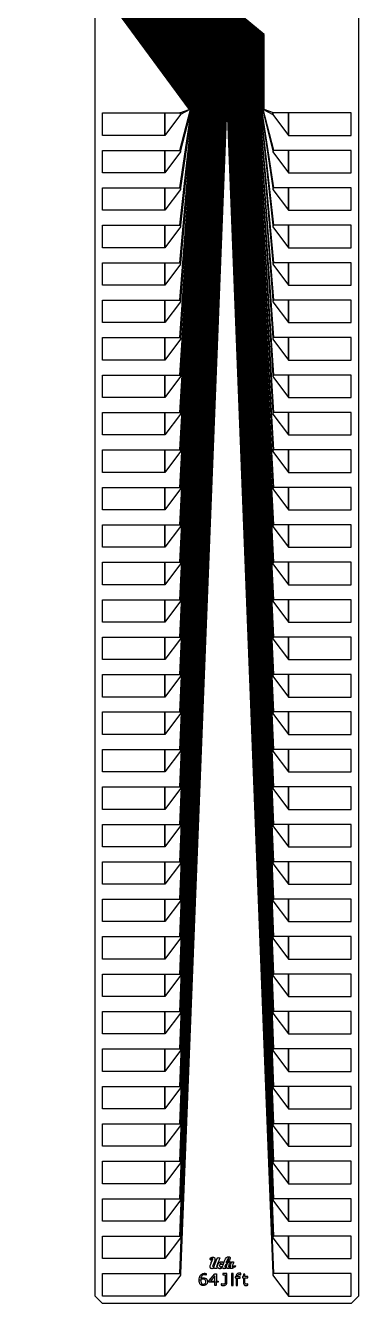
# Model space of a CAD drawing. Header units: inches. Extents: x 106592 to 209533, y 57057 to 74911.
# Drawn here: x 124032 to 124934, y 57197 to 60665 of the extents above; entities that cross this region are included whole.
import ezdxf

# ---------------------------------------------------------------- set-up
doc = ezdxf.new("R2010")
doc.units = ezdxf.units.IN
doc.header["$MEASUREMENT"] = 0
for name, color, linetype in [('metal', 221, 'Continuous'), ('nitride window', 40, 'Continuous'), ('profile', 140, 'Continuous')]:
    doc.layers.add(name, color=color, linetype=linetype)

msp = doc.modelspace()

# ---------------------------------------------------------------- linework, layer by layer
at = {"layer": 'metal'}
for points in [[(124475.9, 60437.8), (124477.5, 60437.8), (124477.5, 60439.4), (124040, 61032.5), (124040, 61108.1), (124039.4, 61108.1), (124039.4, 61031.9), (124475.9, 60437.8)], [(124480.7, 60437.8), (124479.1, 60437.8), (124479.1, 60441), (124040.6, 61033.1), (124040.6, 61108.1), (124041.2, 61108.1), (124041.2, 61033.7), (124480.7, 60442.6), (124480.7, 60437.8)], [(124041.8, 61108.1), (124042.4, 61108.1), (124042.4, 61034.9), (124483.9, 60445.8), (124483.9, 60437.8), (124482.3, 60437.8), (124482.3, 60444.2), (124041.8, 61034.3), (124041.8, 61108.1)], [(124487.1, 60437.8), (124485.5, 60437.8), (124485.5, 60447.4), (124043, 61035.5), (124043, 61108.1), (124043.6, 61108.1), (124043.6, 61036.1), (124487.1, 60449), (124487.1, 60437.8)], [(124488.7, 60437.8), (124490.3, 60437.8), (124490.3, 60452.2), (124044.8, 61037.3), (124044.8, 61108.1), (124044.2, 61108.1), (124044.2, 61036.7), (124488.7, 60450.6)], [(124491.9, 60437.8), (124493.5, 60437.8), (124493.5, 60455.4), (124046, 61038.5), (124046, 61108.1), (124045.4, 61108.1), (124045.4, 61037.9), (124491.9, 60453.8)], [(124495.1, 60437.8), (124496.7, 60437.8), (124496.7, 60458.6), (124047.2, 61039.7), (124047.2, 61108.1), (124046.6, 61108.1), (124046.6, 61039.1), (124495.1, 60457)], [(124047.8, 61108.1), (124048.4, 61108.1), (124048.4, 61040.9), (124499.9, 60461.8), (124499.9, 60437.8), (124498.3, 60437.8), (124498.3, 60460.2), (124047.8, 61040.3), (124047.8, 61108.1)], [(124049, 61108.1), (124049.6, 61108.1), (124049.6, 61042.1), (124503.1, 60465), (124503.1, 60437.8), (124501.5, 60437.8), (124501.5, 60463.4), (124049, 61041.5), (124049, 61108.1)], [(124050.2, 61108.1), (124050.8, 61108.1), (124050.8, 61043.3), (124506.3, 60468.2), (124506.3, 60437.8), (124504.7, 60437.8), (124504.7, 60466.6), (124050.2, 61042.7), (124050.2, 61108.1)], [(124051.4, 61108.1), (124052, 61108.1), (124052, 61044.5), (124509.5, 60471.4), (124509.5, 60437.8), (124507.9, 60437.8), (124507.9, 60469.8), (124051.4, 61043.9), (124051.4, 61108.1)], [(124052.6, 61108.1), (124053.2, 61108.1), (124053.2, 61045.7), (124512.7, 60474.6), (124512.7, 60437.8), (124511.1, 60437.8), (124511.1, 60473), (124052.6, 61045.1), (124052.6, 61108.1)], [(124515.9, 60437.8), (124514.3, 60437.8), (124514.3, 60476.2), (124053.8, 61046.3), (124053.8, 61108.1), (124054.4, 61108.1), (124054.4, 61046.9), (124515.9, 60477.8), (124515.9, 60437.8)], [(124517.5, 60437.8), (124519.1, 60437.8), (124519.1, 60481), (124055.6, 61048.1), (124055.6, 61108.1), (124055, 61108.1), (124055, 61047.5), (124517.5, 60479.4)], [(124520.7, 60437.8), (124522.3, 60437.8), (124522.3, 60484.2), (124056.8, 61049.3), (124056.8, 61108.1), (124056.2, 61108.1), (124056.2, 61048.7), (124520.7, 60482.6)], [(124057.4, 61108.1), (124058, 61108.1), (124058, 61050.5), (124525.5, 60487.4), (124525.5, 60437.8), (124523.9, 60437.8), (124523.9, 60485.8), (124057.4, 61049.9), (124057.4, 61108.1)], [(124058.6, 61108.1), (124059.2, 61108.1), (124059.2, 61051.7), (124528.7, 60490.6), (124528.7, 60437.8), (124527.1, 60437.8), (124527.1, 60489), (124058.6, 61051.1), (124058.6, 61108.1)], [(124059.8, 61108.1), (124060.4, 61108.1), (124060.4, 61052.9), (124531.9, 60493.8), (124531.9, 60437.8), (124530.3, 60437.8), (124530.3, 60492.2), (124059.8, 61052.3), (124059.8, 61108.1)], [(124061, 61108.1), (124061.6, 61108.1), (124061.6, 61054.1), (124535.1, 60497), (124535.1, 60437.8), (124533.5, 60437.8), (124533.5, 60495.4), (124061, 61053.5), (124061, 61108.1)], [(124062.2, 61108.1), (124062.8, 61108.1), (124062.8, 61055.3), (124538.3, 60500.2), (124538.3, 60437.8), (124536.7, 60437.8), (124536.7, 60498.6), (124062.2, 61054.7), (124062.2, 61108.1)], [(124541.5, 60437.8), (124539.9, 60437.8), (124539.9, 60501.8), (124063.4, 61055.9), (124063.4, 61108.1), (124064, 61108.1), (124064, 61056.5), (124541.5, 60503.4), (124541.5, 60437.8)], [(124543.1, 60437.8), (124544.7, 60437.8), (124544.7, 60506.6), (124065.2, 61057.7), (124065.2, 61108.1), (124064.6, 61108.1), (124064.6, 61057.1), (124543.1, 60505)], [(124546.3, 60437.8), (124547.9, 60437.8), (124547.9, 60509.8), (124066.4, 61058.9), (124066.4, 61108.1), (124065.8, 61108.1), (124065.8, 61058.3), (124546.3, 60508.2)], [(124549.5, 60437.8), (124551.1, 60437.8), (124551.1, 60513), (124067.6, 61060.1), (124067.6, 61108.1), (124067, 61108.1), (124067, 61059.5), (124549.5, 60511.4)], [(124068.2, 61108.1), (124068.8, 61108.1), (124068.8, 61061.3), (124554.3, 60516.2), (124554.3, 60437.8), (124552.7, 60437.8), (124552.7, 60514.6), (124068.2, 61060.7), (124068.2, 61108.1)], [(124069.4, 61108.1), (124070, 61108.1), (124070, 61062.5), (124557.5, 60519.4), (124557.5, 60437.8), (124555.9, 60437.8), (124555.9, 60517.8), (124069.4, 61061.9), (124069.4, 61108.1)], [(124070.6, 61108.1), (124071.2, 61108.1), (124071.2, 61063.7), (124560.7, 60522.6), (124560.7, 60437.8), (124559.1, 60437.8), (124559.1, 60521), (124070.6, 61063.1), (124070.6, 61108.1)], [(124071.8, 61108.1), (124072.4, 61108.1), (124072.4, 61064.9), (124563.9, 60525.8), (124563.9, 60437.8), (124562.3, 60437.8), (124562.3, 60524.2), (124071.8, 61064.3), (124071.8, 61108.1)], [(124073, 61108.1), (124073.6, 61108.1), (124073.6, 61066.1), (124567.1, 60529), (124567.1, 60437.8), (124565.5, 60437.8), (124565.5, 60527.4), (124073, 61065.5), (124073, 61108.1)], [(124568.7, 60437.8), (124570.3, 60437.8), (124570.3, 60532.2), (124074.8, 61067.3), (124074.8, 61108.1), (124074.2, 61108.1), (124074.2, 61066.7), (124568.7, 60530.6)], [(124571.9, 60437.8), (124573.5, 60437.8), (124573.5, 60535.4), (124076, 61068.5), (124076, 61108.1), (124075.4, 61108.1), (124075.4, 61067.9), (124571.9, 60533.8)], [(124076.6, 61108.1), (124077.2, 61108.1), (124077.2, 61069.7), (124576.7, 60538.6), (124576.7, 60437.8), (124575.1, 60437.8), (124575.1, 60537), (124076.6, 61069.1), (124076.6, 61108.1)], [(124077.8, 61108.1), (124078.4, 61108.1), (124078.4, 61070.9), (124579.9, 60541.8), (124579.9, 60437.8), (124578.3, 60437.8), (124578.3, 60540.2), (124077.8, 61070.3), (124077.8, 61108.1)], [(124079, 61108.1), (124079.6, 61108.1), (124079.6, 61072.1), (124583.1, 60545), (124583.1, 60437.8), (124581.5, 60437.8), (124581.5, 60543.4), (124079, 61071.5), (124079, 61108.1)], [(124080.2, 61108.1), (124080.8, 61108.1), (124080.8, 61073.3), (124586.3, 60548.2), (124586.3, 60437.8), (124584.7, 60437.8), (124584.7, 60546.6), (124080.2, 61072.7), (124080.2, 61108.1)], [(124081.4, 61108.1), (124082, 61108.1), (124082, 61074.5), (124589.5, 60551.4), (124589.5, 60437.8), (124587.9, 60437.8), (124587.9, 60549.8), (124081.4, 61073.9), (124081.4, 61108.1)], [(124591.1, 60437.8), (124592.7, 60437.8), (124592.7, 60487.8), (124592.7, 60554.6), (124083.2, 61075.7), (124083.2, 61108.1), (124082.6, 61108.1), (124082.6, 61075.1), (124591.1, 60553), (124591.1, 60437.8)], [(124594.3, 60437.8), (124595.9, 60437.8), (124595.9, 60557.8), (124084.4, 61076.9), (124084.4, 61108.1), (124083.8, 61108.1), (124083.8, 61076.3), (124594.3, 60556.2)], [(124597.5, 60437.8), (124599.1, 60437.8), (124599.1, 60561), (124085.6, 61078.1), (124085.6, 61108.1), (124085, 61108.1), (124085, 61077.5), (124597.5, 60559.4)], [(124600.7, 60437.8), (124602.3, 60437.8), (124602.3, 60564.2), (124086.8, 61079.3), (124086.8, 61108.1), (124086.2, 61108.1), (124086.2, 61078.7), (124600.7, 60562.6)], [(124087.4, 61108.1), (124088, 61108.1), (124088, 61080.5), (124605.5, 60567.4), (124605.5, 60437.8), (124603.9, 60437.8), (124603.9, 60565.8), (124087.4, 61079.9), (124087.4, 61108.1)], [(124088.6, 61108.1), (124089.2, 61108.1), (124089.2, 61081.7), (124608.7, 60570.6), (124608.7, 60437.8), (124607.1, 60437.8), (124607.1, 60569), (124088.6, 61081.1), (124088.6, 61108.1)], [(124089.8, 61108.1), (124090.4, 61108.1), (124090.4, 61082.9), (124611.9, 60573.8), (124611.9, 60437.8), (124610.3, 60437.8), (124610.3, 60572.2), (124089.8, 61082.3), (124089.8, 61108.1)], [(124091, 61108.1), (124091.6, 61108.1), (124091.6, 61084.1), (124615.1, 60577), (124615.1, 60437.8), (124613.5, 60437.8), (124613.5, 60575.4), (124091, 61083.5), (124091, 61108.1)], [(124092.2, 61108.1), (124092.8, 61108.1), (124092.8, 61085.3), (124618.3, 60580.2), (124618.3, 60437.8), (124616.7, 60437.8), (124616.7, 60578.6), (124092.2, 61084.7), (124092.2, 61108.1)], [(124619.9, 60437.8), (124621.5, 60437.8), (124621.5, 60487.8), (124621.5, 60583.4), (124094, 61086.5), (124094, 61108.1), (124093.4, 61108.1), (124093.4, 61085.9), (124619.9, 60581.8), (124619.9, 60437.8)], [(124623.1, 60437.8), (124624.7, 60437.8), (124624.7, 60586.6), (124095.2, 61087.7), (124095.2, 61108.1), (124094.6, 61108.1), (124094.6, 61087.1), (124623.1, 60585)], [(124626.3, 60437.8), (124627.9, 60437.8), (124627.9, 60589.8), (124096.4, 61088.9), (124096.4, 61108.1), (124095.8, 61108.1), (124095.8, 61088.3), (124626.3, 60588.2)], [(124097, 61108.1), (124097.6, 61108.1), (124097.6, 61090.1), (124631.1, 60593), (124631.1, 60437.8), (124629.5, 60437.8), (124629.5, 60591.4), (124097, 61089.5), (124097, 61108.1)], [(124098.2, 61108.1), (124098.8, 61108.1), (124098.8, 61091.3), (124634.3, 60596.2), (124634.3, 60437.8), (124632.7, 60437.8), (124632.7, 60594.6), (124098.2, 61090.7), (124098.2, 61108.1)], [(124099.4, 61108.1), (124100, 61108.1), (124100, 61092.5), (124637.5, 60599.4), (124637.5, 60437.8), (124635.9, 60437.8), (124635.9, 60597.8), (124099.4, 61091.9), (124099.4, 61108.1)], [(124100.6, 61108.1), (124101.2, 61108.1), (124101.2, 61093.7), (124640.7, 60602.6), (124640.7, 60437.8), (124639.1, 60437.8), (124639.1, 60601), (124100.6, 61093.1), (124100.6, 61108.1)], [(124101.8, 61108.1), (124102.4, 61108.1), (124102.4, 61094.9), (124643.9, 60605.8), (124643.9, 60437.8), (124642.3, 60437.8), (124642.3, 60604.2), (124101.8, 61094.3), (124101.8, 61108.1)], [(124645.5, 60437.8), (124647.1, 60437.8), (124647.1, 60487.8), (124647.1, 60609), (124103.6, 61096.1), (124103.6, 61108.1), (124103, 61108.1), (124103, 61095.5), (124645.5, 60607.4), (124645.5, 60437.8)], [(124648.7, 60437.8), (124650.3, 60437.8), (124650.3, 60612.2), (124104.8, 61097.3), (124104.8, 61108.1), (124104.2, 61108.1), (124104.2, 61096.7), (124648.7, 60610.6)], [(124651.9, 60437.8), (124653.5, 60437.8), (124653.5, 60615.4), (124106, 61098.5), (124106, 61108.1), (124105.4, 61108.1), (124105.4, 61097.9), (124651.9, 60613.8)], [(124655.1, 60437.8), (124656.7, 60437.8), (124656.7, 60618.6), (124107.2, 61099.7), (124107.2, 61108.1), (124106.6, 61108.1), (124106.6, 61099.1), (124655.1, 60617)], [(124107.8, 61108.1), (124108.4, 61108.1), (124108.4, 61100.9), (124659.9, 60621.8), (124659.9, 60437.8), (124658.3, 60437.8), (124658.3, 60620.2), (124107.8, 61100.3), (124107.8, 61108.1)], [(124109, 61108.1), (124109.6, 61108.1), (124109.6, 61102.1), (124663.1, 60625), (124663.1, 60437.8), (124661.5, 60437.8), (124661.5, 60623.4), (124109, 61101.5), (124109, 61108.1)], [(124110.2, 61108.1), (124110.8, 61108.1), (124110.8, 61103.3), (124666.3, 60628.2), (124666.3, 60437.8), (124664.7, 60437.8), (124664.7, 60626.6), (124110.2, 61102.7), (124110.2, 61108.1)], [(124111.4, 61108.1), (124112, 61108.1), (124112, 61104.5), (124669.5, 60631.4), (124669.5, 60437.8), (124667.9, 60437.8), (124667.9, 60629.8), (124111.4, 61103.9), (124111.4, 61108.1)], [(124112.6, 61108.1), (124113.2, 61108.1), (124113.2, 61105.7), (124672.7, 60634.6), (124672.7, 60437.8), (124671.1, 60437.8), (124671.1, 60633), (124112.6, 61105.1), (124112.6, 61108.1)], [(124674.3, 60437.8), (124675.9, 60437.8), (124675.9, 60487.8), (124675.9, 60637.8), (124114.4, 61106.9), (124114.4, 61108.1), (124113.8, 61108.1), (124113.8, 61106.3), (124674.3, 60636.2), (124674.3, 60437.8)], [(124677.5, 60437.8), (124679.1, 60437.8), (124679.1, 60641), (124115.6, 61108.1), (124115, 61108.1), (124115, 61107.5), (124677.5, 60639.4), (124677.5, 60437.8)], [(124240.7, 60428.1), (124410, 60428.1), (124410, 60367.2), (124240.7, 60367.2)], [(124410, 60367.2), (124410, 60428.1), (124452.3, 60428.1), (124452.3, 60423.9), (124410, 60367.2)], [(124543.1, 60437.8), (124544.7, 60437.8), (124452.3, 58294.4), (124450.2, 58294.4)], [(124452.3, 58396), (124450.2, 58396), (124539.9, 60437.8), (124541.5, 60437.8)], [(124536.7, 60437.8), (124538.3, 60437.8), (124452.3, 58497.6), (124450.2, 58497.6)], [(124452.3, 58599.3), (124450.2, 58599.3), (124533.5, 60437.8), (124535.1, 60437.8)], [(124452.3, 58700.9), (124450.2, 58700.9), (124530.3, 60437.8), (124531.9, 60437.8)], [(124527.1, 60437.8), (124528.7, 60437.8), (124452.3, 58802.5), (124450.2, 58802.5)], [(124546.3, 60437.8), (124547.9, 60437.8), (124452.3, 58192.8), (124450.2, 58192.8)], [(124549.5, 60437.8), (124551.1, 60437.8), (124452.3, 58091.2), (124450.2, 58091.2)], [(124575.1, 60437.8), (124576.7, 60437.8), (124452.3, 57278.4), (124450.2, 57278.4)], [(124571.9, 60437.8), (124573.5, 60437.8), (124452.3, 57380), (124450.2, 57380)], [(124552.7, 60437.8), (124554.3, 60437.8), (124452.3, 57989.6), (124450.2, 57989.6)], [(124452.3, 57888), (124450.2, 57888), (124555.9, 60437.8), (124557.5, 60437.8)], [(124452.3, 57786.4), (124450.2, 57786.4), (124559.1, 60437.8), (124560.7, 60437.8)], [(124562.3, 60437.8), (124563.9, 60437.8), (124452.3, 57684.8), (124450.2, 57684.8)], [(124452.3, 57583.2), (124450.2, 57583.2), (124565.5, 60437.8), (124567.1, 60437.8)], [(124568.7, 60437.8), (124570.3, 60437.8), (124452.3, 57481.6), (124450.2, 57481.6)], [(124517.5, 60437.8), (124519.1, 60437.8), (124452.3, 59107.3), (124450.2, 59107.3)], [(124452.3, 59208.9), (124450.2, 59208.9), (124514.3, 60437.8), (124515.9, 60437.8)], [(124511.1, 60437.8), (124512.7, 60437.8), (124452.3, 59310.5), (124450.2, 59310.5)], [(124452.3, 59412.1), (124450.2, 59412.1), (124507.9, 60437.8), (124509.5, 60437.8)], [(124452.3, 59513.7), (124450.2, 59513.7), (124504.7, 60437.8), (124506.3, 60437.8)], [(124501.5, 60437.8), (124503.1, 60437.8), (124452.3, 59615.3), (124450.2, 59615.3)], [(124520.7, 60437.8), (124522.3, 60437.8), (124452.3, 59005.7), (124450.2, 59005.7)], [(124523.9, 60437.8), (124525.5, 60437.8), (124452.3, 58904.1), (124450.2, 58904.1)], [(124498.3, 60437.8), (124499.9, 60437.8), (124452.3, 59716.9), (124450.2, 59716.9)], [(124495.1, 60437.8), (124496.7, 60437.8), (124452.3, 59818.5), (124450.2, 59818.5)], [(124452.3, 60326.5), (124450.2, 60326.5), (124479.1, 60437.8), (124480.7, 60437.8)], [(124452.3, 60224.9), (124450.2, 60224.9), (124482.3, 60437.8), (124483.9, 60437.8)], [(124485.5, 60437.8), (124487.1, 60437.8), (124452.3, 60123.3), (124450.2, 60123.3)], [(124452.3, 60021.7), (124450.2, 60021.7), (124488.7, 60437.8), (124490.3, 60437.8)], [(124491.9, 60437.8), (124493.5, 60437.8), (124452.3, 59920.1), (124450.2, 59920.1)], [(124477.5, 60437.8), (124452.3, 60423.9), (124452.3, 60428.1), (124450.3, 60428.1), (124475.9, 60437.8)], [(124579.9, 60437.8), (124578.3, 60437.8), (124702.6, 57278.4), (124704.7, 57278.4)], [(124583.1, 60437.8), (124581.5, 60437.8), (124702.6, 57380), (124704.7, 57380)], [(124586.3, 60437.8), (124584.7, 60437.8), (124702.6, 57481.6), (124704.7, 57481.6)], [(124702.6, 57583.2), (124704.7, 57583.2), (124589.5, 60437.8), (124587.9, 60437.8)], [(124592.7, 60437.8), (124591.1, 60437.8), (124702.6, 57684.8), (124704.7, 57684.8)], [(124702.6, 57786.4), (124704.7, 57786.4), (124595.9, 60437.8), (124594.3, 60437.8)], [(124702.6, 57888), (124704.7, 57888), (124599.1, 60437.8), (124597.5, 60437.8)], [(124602.3, 60437.8), (124600.7, 60437.8), (124702.6, 57989.6), (124704.7, 57989.6)], [(124605.5, 60437.8), (124603.9, 60437.8), (124702.6, 58091.2), (124704.7, 58091.2)], [(124608.7, 60437.8), (124607.1, 60437.8), (124702.6, 58192.8), (124704.7, 58192.8)], [(124611.9, 60437.8), (124610.3, 60437.8), (124702.6, 58294.4), (124704.7, 58294.4)], [(124702.6, 58396), (124704.7, 58396), (124615.1, 60437.8), (124613.5, 60437.8)], [(124618.3, 60437.8), (124616.7, 60437.8), (124702.6, 58497.6), (124704.7, 58497.6)], [(124702.6, 58599.3), (124704.7, 58599.3), (124621.5, 60437.8), (124619.9, 60437.8)], [(124702.6, 58700.9), (124704.7, 58700.9), (124624.7, 60437.8), (124623.1, 60437.8)], [(124627.9, 60437.8), (124626.3, 60437.8), (124702.6, 58802.5), (124704.7, 58802.5)], [(124631.1, 60437.8), (124629.5, 60437.8), (124702.6, 58904.1), (124704.7, 58904.1)], [(124634.3, 60437.8), (124632.7, 60437.8), (124702.6, 59005.7), (124704.7, 59005.7)], [(124637.5, 60437.8), (124635.9, 60437.8), (124702.6, 59107.3), (124704.7, 59107.3)], [(124702.6, 59208.9), (124704.7, 59208.9), (124640.7, 60437.8), (124639.1, 60437.8)], [(124643.9, 60437.8), (124642.3, 60437.8), (124702.6, 59310.5), (124704.7, 59310.5)], [(124702.6, 59412.1), (124704.7, 59412.1), (124647.1, 60437.8), (124645.5, 60437.8)], [(124702.6, 59513.7), (124704.7, 59513.7), (124650.3, 60437.8), (124648.7, 60437.8)], [(124653.5, 60437.8), (124651.9, 60437.8), (124702.6, 59615.3), (124704.7, 59615.3)], [(124656.7, 60437.8), (124655.1, 60437.8), (124702.6, 59716.9), (124704.7, 59716.9)], [(124659.9, 60437.8), (124658.3, 60437.8), (124702.6, 59818.5), (124704.7, 59818.5)], [(124663.1, 60437.8), (124661.5, 60437.8), (124702.6, 59920.1), (124704.7, 59920.1)], [(124702.6, 60021.7), (124704.7, 60021.7), (124666.3, 60437.8), (124664.7, 60437.8)], [(124669.5, 60437.8), (124667.9, 60437.8), (124702.6, 60123.3), (124704.7, 60123.3)], [(124702.6, 60224.9), (124704.7, 60224.9), (124672.7, 60437.8), (124671.1, 60437.8)], [(124702.6, 60326.5), (124704.7, 60326.5), (124675.9, 60437.8), (124674.3, 60437.8)], [(124677.5, 60437.8), (124702.6, 60423.9), (124702.6, 60428.1), (124704.6, 60428.1), (124679.1, 60437.8)], [(124744.9, 60367.2), (124744.9, 60428.1), (124702.6, 60428.1), (124702.6, 60423.9), (124744.9, 60367.2)], [(124914.3, 60428.1), (124744.9, 60428.1), (124744.9, 60367.2), (124914.3, 60367.2)], [(124240.7, 60326.5), (124410, 60326.5), (124410, 60265.6), (124240.7, 60265.6)], [(124410, 60265.6), (124410, 60326.5), (124452.3, 60326.5), (124452.3, 60322.3), (124410, 60265.6)], [(124744.9, 60265.6), (124744.9, 60326.5), (124702.6, 60326.5), (124702.6, 60322.3), (124744.9, 60265.6)], [(124914.3, 60326.5), (124744.9, 60326.5), (124744.9, 60265.6), (124914.3, 60265.6)], [(124240.7, 60224.9), (124410, 60224.9), (124410, 60164), (124240.7, 60164)], [(124410, 60164), (124410, 60224.9), (124452.3, 60224.9), (124452.3, 60220.7), (124410, 60164)], [(124744.9, 60164), (124744.9, 60224.9), (124702.6, 60224.9), (124702.6, 60220.7), (124744.9, 60164)], [(124914.3, 60224.9), (124744.9, 60224.9), (124744.9, 60164), (124914.3, 60164)], [(124240.7, 60123.3), (124410, 60123.3), (124410, 60062.3), (124240.7, 60062.3)], [(124410, 60062.3), (124410, 60123.3), (124452.3, 60123.3), (124452.3, 60119.1), (124410, 60062.3)], [(124744.9, 60062.3), (124744.9, 60123.3), (124702.6, 60123.3), (124702.6, 60119.1), (124744.9, 60062.3)], [(124914.3, 60123.3), (124744.9, 60123.3), (124744.9, 60062.3), (124914.3, 60062.3)], [(124240.7, 60021.7), (124410, 60021.7), (124410, 59960.7), (124240.7, 59960.7)], [(124410, 59960.7), (124410, 60021.7), (124452.3, 60021.7), (124452.3, 60017.5), (124410, 59960.7)], [(124744.9, 59960.7), (124744.9, 60021.7), (124702.6, 60021.7), (124702.6, 60017.5), (124744.9, 59960.7)], [(124914.3, 60021.7), (124744.9, 60021.7), (124744.9, 59960.7), (124914.3, 59960.7)], [(124240.7, 59920.1), (124410, 59920.1), (124410, 59859.1), (124240.7, 59859.1)], [(124410, 59859.1), (124410, 59920.1), (124452.3, 59920.1), (124452.3, 59915.9), (124410, 59859.1)], [(124744.9, 59859.1), (124744.9, 59920.1), (124702.6, 59920.1), (124702.6, 59915.9), (124744.9, 59859.1)], [(124914.3, 59920.1), (124744.9, 59920.1), (124744.9, 59859.1), (124914.3, 59859.1)], [(124240.7, 59818.5), (124410, 59818.5), (124410, 59757.5), (124240.7, 59757.5)], [(124410, 59757.5), (124410, 59818.5), (124452.3, 59818.5), (124452.3, 59814.3), (124410, 59757.5)], [(124744.9, 59757.5), (124744.9, 59818.5), (124702.6, 59818.5), (124702.6, 59814.3), (124744.9, 59757.5)], [(124914.3, 59818.5), (124744.9, 59818.5), (124744.9, 59757.5), (124914.3, 59757.5)], [(124240.7, 59716.9), (124410, 59716.9), (124410, 59655.9), (124240.7, 59655.9)], [(124410, 59655.9), (124410, 59716.9), (124452.3, 59716.9), (124452.3, 59712.7), (124410, 59655.9)], [(124744.9, 59655.9), (124744.9, 59716.9), (124702.6, 59716.9), (124702.6, 59712.7), (124744.9, 59655.9)], [(124914.3, 59716.9), (124744.9, 59716.9), (124744.9, 59655.9), (124914.3, 59655.9)], [(124240.7, 59615.3), (124410, 59615.3), (124410, 59554.3), (124240.7, 59554.3)], [(124410, 59554.3), (124410, 59615.3), (124452.3, 59615.3), (124452.3, 59611.1), (124410, 59554.3)], [(124744.9, 59554.3), (124744.9, 59615.3), (124702.6, 59615.3), (124702.6, 59611.1), (124744.9, 59554.3)], [(124914.3, 59615.3), (124744.9, 59615.3), (124744.9, 59554.3), (124914.3, 59554.3)], [(124240.7, 59513.7), (124410, 59513.7), (124410, 59452.7), (124240.7, 59452.7)], [(124410, 59452.7), (124410, 59513.7), (124452.3, 59513.7), (124452.3, 59509.5), (124410, 59452.7)], [(124744.9, 59452.7), (124744.9, 59513.7), (124702.6, 59513.7), (124702.6, 59509.5), (124744.9, 59452.7)], [(124914.3, 59513.7), (124744.9, 59513.7), (124744.9, 59452.7), (124914.3, 59452.7)], [(124240.7, 59412.1), (124410, 59412.1), (124410, 59351.1), (124240.7, 59351.1)], [(124410, 59351.1), (124410, 59412.1), (124452.3, 59412.1), (124452.3, 59407.8), (124410, 59351.1)], [(124744.9, 59351.1), (124744.9, 59412.1), (124702.6, 59412.1), (124702.6, 59407.8), (124744.9, 59351.1)], [(124914.3, 59412.1), (124744.9, 59412.1), (124744.9, 59351.1), (124914.3, 59351.1)], [(124240.7, 59310.5), (124410, 59310.5), (124410, 59249.5), (124240.7, 59249.5)], [(124410, 59249.5), (124410, 59310.5), (124452.3, 59310.5), (124452.3, 59306.2), (124410, 59249.5)], [(124744.9, 59249.5), (124744.9, 59310.5), (124702.6, 59310.5), (124702.6, 59306.2), (124744.9, 59249.5)], [(124914.3, 59310.5), (124744.9, 59310.5), (124744.9, 59249.5), (124914.3, 59249.5)], [(124240.7, 59208.9), (124410, 59208.9), (124410, 59147.9), (124240.7, 59147.9)], [(124410, 59147.9), (124410, 59208.9), (124452.3, 59208.9), (124452.3, 59204.6), (124410, 59147.9)], [(124744.9, 59147.9), (124744.9, 59208.9), (124702.6, 59208.9), (124702.6, 59204.6), (124744.9, 59147.9)], [(124914.3, 59208.9), (124744.9, 59208.9), (124744.9, 59147.9), (124914.3, 59147.9)], [(124240.7, 59107.3), (124410, 59107.3), (124410, 59046.3), (124240.7, 59046.3)], [(124410, 59046.3), (124410, 59107.3), (124452.3, 59107.3), (124452.3, 59103), (124410, 59046.3)], [(124744.9, 59046.3), (124744.9, 59107.3), (124702.6, 59107.3), (124702.6, 59103), (124744.9, 59046.3)], [(124914.3, 59107.3), (124744.9, 59107.3), (124744.9, 59046.3), (124914.3, 59046.3)], [(124240.7, 59005.7), (124410, 59005.7), (124410, 58944.7), (124240.7, 58944.7)], [(124410, 58944.7), (124410, 59005.7), (124452.3, 59005.7), (124452.3, 59001.4), (124410, 58944.7)], [(124744.9, 58944.7), (124744.9, 59005.7), (124702.6, 59005.7), (124702.6, 59001.4), (124744.9, 58944.7)], [(124914.3, 59005.7), (124744.9, 59005.7), (124744.9, 58944.7), (124914.3, 58944.7)], [(124240.7, 58904.1), (124410, 58904.1), (124410, 58843.1), (124240.7, 58843.1)], [(124410, 58843.1), (124410, 58904.1), (124452.3, 58904.1), (124452.3, 58899.8), (124410, 58843.1)], [(124744.9, 58843.1), (124744.9, 58904.1), (124702.6, 58904.1), (124702.6, 58899.8), (124744.9, 58843.1)], [(124914.3, 58904.1), (124744.9, 58904.1), (124744.9, 58843.1), (124914.3, 58843.1)], [(124240.7, 58802.5), (124410, 58802.5), (124410, 58741.5), (124240.7, 58741.5)], [(124410, 58741.5), (124410, 58802.5), (124452.3, 58802.5), (124452.3, 58798.2), (124410, 58741.5)], [(124744.9, 58741.5), (124744.9, 58802.5), (124702.6, 58802.5), (124702.6, 58798.2), (124744.9, 58741.5)], [(124914.3, 58802.5), (124744.9, 58802.5), (124744.9, 58741.5), (124914.3, 58741.5)], [(124240.7, 58700.9), (124410, 58700.9), (124410, 58639.9), (124240.7, 58639.9)], [(124410, 58639.9), (124410, 58700.9), (124452.3, 58700.9), (124452.3, 58696.6), (124410, 58639.9)], [(124744.9, 58639.9), (124744.9, 58700.9), (124702.6, 58700.9), (124702.6, 58696.6), (124744.9, 58639.9)], [(124914.3, 58700.9), (124744.9, 58700.9), (124744.9, 58639.9), (124914.3, 58639.9)], [(124240.7, 58599.3), (124410, 58599.3), (124410, 58538.3), (124240.7, 58538.3)], [(124410, 58538.3), (124410, 58599.3), (124452.3, 58599.3), (124452.3, 58595), (124410, 58538.3)], [(124744.9, 58538.3), (124744.9, 58599.3), (124702.6, 58599.3), (124702.6, 58595), (124744.9, 58538.3)], [(124914.3, 58599.3), (124744.9, 58599.3), (124744.9, 58538.3), (124914.3, 58538.3)], [(124240.7, 58497.6), (124410, 58497.6), (124410, 58436.7), (124240.7, 58436.7)], [(124410, 58436.7), (124410, 58497.6), (124452.3, 58497.6), (124452.3, 58493.4), (124410, 58436.7)], [(124744.9, 58436.7), (124744.9, 58497.6), (124702.6, 58497.6), (124702.6, 58493.4), (124744.9, 58436.7)], [(124914.3, 58497.6), (124744.9, 58497.6), (124744.9, 58436.7), (124914.3, 58436.7)], [(124240.7, 58396), (124410, 58396), (124410, 58335.1), (124240.7, 58335.1)], [(124410, 58335.1), (124410, 58396), (124452.3, 58396), (124452.3, 58391.8), (124410, 58335.1)], [(124744.9, 58335.1), (124744.9, 58396), (124702.6, 58396), (124702.6, 58391.8), (124744.9, 58335.1)], [(124914.3, 58396), (124744.9, 58396), (124744.9, 58335.1), (124914.3, 58335.1)], [(124240.7, 58294.4), (124410, 58294.4), (124410, 58233.5), (124240.7, 58233.5)], [(124410, 58233.5), (124410, 58294.4), (124452.3, 58294.4), (124452.3, 58290.2), (124410, 58233.5)], [(124744.9, 58233.5), (124744.9, 58294.4), (124702.6, 58294.4), (124702.6, 58290.2), (124744.9, 58233.5)], [(124914.3, 58294.4), (124744.9, 58294.4), (124744.9, 58233.5), (124914.3, 58233.5)], [(124240.7, 58192.8), (124410, 58192.8), (124410, 58131.9), (124240.7, 58131.9)], [(124410, 58131.9), (124410, 58192.8), (124452.3, 58192.8), (124452.3, 58188.6), (124410, 58131.9)], [(124744.9, 58131.9), (124744.9, 58192.8), (124702.6, 58192.8), (124702.6, 58188.6), (124744.9, 58131.9)], [(124914.3, 58192.8), (124744.9, 58192.8), (124744.9, 58131.9), (124914.3, 58131.9)], [(124240.7, 58091.2), (124410, 58091.2), (124410, 58030.3), (124240.7, 58030.3)], [(124410, 58030.3), (124410, 58091.2), (124452.3, 58091.2), (124452.3, 58087), (124410, 58030.3)], [(124744.9, 58030.3), (124744.9, 58091.2), (124702.6, 58091.2), (124702.6, 58087), (124744.9, 58030.3)], [(124914.3, 58091.2), (124744.9, 58091.2), (124744.9, 58030.3), (124914.3, 58030.3)], [(124240.7, 57989.6), (124410, 57989.6), (124410, 57928.7), (124240.7, 57928.7)], [(124410, 57928.7), (124410, 57989.6), (124452.3, 57989.6), (124452.3, 57985.4), (124410, 57928.7)], [(124744.9, 57928.7), (124744.9, 57989.6), (124702.6, 57989.6), (124702.6, 57985.4), (124744.9, 57928.7)], [(124914.3, 57989.6), (124744.9, 57989.6), (124744.9, 57928.7), (124914.3, 57928.7)], [(124240.7, 57888), (124410, 57888), (124410, 57827.1), (124240.7, 57827.1)], [(124410, 57827.1), (124410, 57888), (124452.3, 57888), (124452.3, 57883.8), (124410, 57827.1)], [(124744.9, 57827.1), (124744.9, 57888), (124702.6, 57888), (124702.6, 57883.8), (124744.9, 57827.1)], [(124914.3, 57888), (124744.9, 57888), (124744.9, 57827.1), (124914.3, 57827.1)], [(124240.7, 57786.4), (124410, 57786.4), (124410, 57725.5), (124240.7, 57725.5)], [(124410, 57725.5), (124410, 57786.4), (124452.3, 57786.4), (124452.3, 57782.2), (124410, 57725.5)], [(124744.9, 57725.5), (124744.9, 57786.4), (124702.6, 57786.4), (124702.6, 57782.2), (124744.9, 57725.5)], [(124914.3, 57786.4), (124744.9, 57786.4), (124744.9, 57725.5), (124914.3, 57725.5)], [(124240.7, 57684.8), (124410, 57684.8), (124410, 57623.9), (124240.7, 57623.9)], [(124410, 57623.9), (124410, 57684.8), (124452.3, 57684.8), (124452.3, 57680.6), (124410, 57623.9)], [(124744.9, 57623.9), (124744.9, 57684.8), (124702.6, 57684.8), (124702.6, 57680.6), (124744.9, 57623.9)], [(124914.3, 57684.8), (124744.9, 57684.8), (124744.9, 57623.9), (124914.3, 57623.9)], [(124240.7, 57583.2), (124410, 57583.2), (124410, 57522.2), (124240.7, 57522.2)], [(124410, 57522.2), (124410, 57583.2), (124452.3, 57583.2), (124452.3, 57579), (124410, 57522.2)], [(124744.9, 57522.2), (124744.9, 57583.2), (124702.6, 57583.2), (124702.6, 57579), (124744.9, 57522.2)], [(124914.3, 57583.2), (124744.9, 57583.2), (124744.9, 57522.2), (124914.3, 57522.2)], [(124240.7, 57481.6), (124410, 57481.6), (124410, 57420.6), (124240.7, 57420.6)], [(124410, 57420.6), (124410, 57481.6), (124452.3, 57481.6), (124452.3, 57477.4), (124410, 57420.6)], [(124744.9, 57420.6), (124744.9, 57481.6), (124702.6, 57481.6), (124702.6, 57477.4), (124744.9, 57420.6)], [(124914.3, 57481.6), (124744.9, 57481.6), (124744.9, 57420.6), (124914.3, 57420.6)], [(124240.7, 57380), (124410, 57380), (124410, 57319), (124240.7, 57319)], [(124410, 57319), (124410, 57380), (124452.3, 57380), (124452.3, 57375.8), (124410, 57319)], [(124744.9, 57319), (124744.9, 57380), (124702.6, 57380), (124702.6, 57375.8), (124744.9, 57319)], [(124914.3, 57380), (124744.9, 57380), (124744.9, 57319), (124914.3, 57319)], [(124534, 57315.1), (124533.2, 57315.4), (124532.8, 57316.5), (124532.9, 57318.5), (124534.8, 57321.5), (124536.4, 57322.4), (124538.1, 57323.1), (124539.7, 57323.3), (124540.7, 57323.3), (124541.7, 57323.1), (124543, 57322.5), (124543.9, 57321.9), (124544.6, 57321.1), (124545.3, 57319.7), (124545.7, 57318.4), (124545.8, 57317.2), (124545.6, 57315.6), (124544.8, 57313.8), (124544, 57311.6), (124540.3, 57302.6), (124539.5, 57299.8), (124539.3, 57298.5), (124539.5, 57297.3), (124540.4, 57296.7), (124541.3, 57296.6), (124542.1, 57297), (124542.9, 57297.9), (124543.4, 57298.7), (124543.9, 57299.8), (124544.6, 57301.3), (124545.2, 57302.7), (124551.6, 57320.3), (124552.2, 57320.9), (124552.9, 57321.4), (124553.7, 57321.6), (124555.4, 57321.7), (124556.6, 57321.6), (124557.2, 57321.5), (124558.4, 57321.1), (124558.5, 57320.5), (124558.2, 57319.6), (124557.2, 57316.8), (124555.9, 57313.3), (124555.5, 57311.9), (124554.9, 57310.3), (124553.8, 57307.4), (124551.7, 57302), (124550.9, 57300.1), (124550.3, 57298.5), (124550.1, 57297.6), (124550.4, 57296.7), (124551.1, 57296.9), (124552.3, 57297.9), (124552.6, 57298.7), (124553.1, 57300.5), (124553.4, 57301.9), (124553.6, 57302.8), (124554.3, 57304.2), (124555.1, 57305.7), (124556.2, 57307.2), (124557.3, 57308.2), (124559.1, 57309.5), (124560.3, 57310.1), (124561.8, 57310.5), (124562.8, 57310.5), (124563.8, 57310.5), (124564.6, 57310.4), (124565.6, 57310), (124566.5, 57309.3), (124567.1, 57308.3), (124567.5, 57307.1), (124567.6, 57306.3), (124567.4, 57305.1), (124566.6, 57303.9), (124565.9, 57303.2), (124565.1, 57302.8), (124564, 57302.7), (124563, 57302.8), (124562.3, 57302.9), (124561.9, 57303.3), (124561.6, 57304), (124561.3, 57304.8), (124561.6, 57305.7), (124562, 57306.1), (124562.5, 57306.5), (124562.6, 57306.9), (124562.1, 57307), (124561.5, 57306.7), (124560.9, 57306.2), (124560.3, 57305.4), (124559.8, 57304.7), (124559.2, 57303.7), (124558.8, 57302.7), (124558.4, 57301.8), (124558.2, 57300.8), (124558.3, 57300), (124558.3, 57299.3), (124558.4, 57298.6), (124558.5, 57298.2), (124558.8, 57297.8), (124559.2, 57297.3), (124559.7, 57297), (124560.3, 57296.8), (124561, 57296.7), (124561.7, 57296.7), (124563.5, 57297.1), (124564.4, 57297.4), (124565.7, 57298.2), (124566.5, 57298.5), (124566.7, 57299), (124567.7, 57302.2), (124569.5, 57307.7), (124571.7, 57313.4), (124573.4, 57316.9), (124574.4, 57318.4), (124576.3, 57321.2), (124577.2, 57322.2), (124578.5, 57323.2), (124579.8, 57323.8), (124581.1, 57324.1), (124582, 57324.2), (124583, 57324.2), (124584, 57324.1), (124584.9, 57323.8), (124585.7, 57323.4), (124586.3, 57322.9), (124586.7, 57322), (124586.9, 57320.4), (124586.7, 57319.1), (124586.2, 57317.8), (124585.6, 57316.3), (124584.7, 57314.8), (124583.2, 57312.2), (124581.9, 57310.3), (124580.7, 57308.6), (124576.6, 57308.5), (124578.2, 57310.4), (124580.2, 57313.5), (124582, 57316.6), (124583.1, 57318.9), (124583.5, 57319.8), (124583.5, 57320.2), (124583.4, 57320.8), (124583.2, 57320.8), (124582.7, 57320.5), (124582.1, 57320.1), (124581.6, 57319.3), (124580.8, 57318.2), (124580.3, 57317.5), (124579.6, 57316.4), (124579, 57315.4), (124578.4, 57314.3), (124578, 57313.5), (124577.5, 57312.4), (124576.8, 57311), (124576.4, 57310), (124576, 57308.8), (124575.7, 57308), (124575.6, 57307.5), (124576.6, 57308.5), (124580.6, 57308.6), (124580.1, 57308), (124579.5, 57307.2), (124578.4, 57306), (124577.5, 57305.1), (124576.3, 57303.7), (124575.4, 57302.7), (124574.5, 57301.8), (124573.3, 57300.8), (124573.1, 57300.2), (124572.9, 57299.5), (124572.7, 57298.9), (124572.6, 57298), (124572.7, 57297.2), (124572.9, 57296.7), (124573.7, 57296.6), (124575, 57296.9), (124576, 57297.4), (124576.7, 57297.8), (124577.2, 57298.2), (124577.4, 57298.5), (124577.4, 57299), (124577.4, 57299.7), (124577.6, 57300.5), (124577.9, 57301.8), (124578.4, 57303.2), (124578.8, 57304.1), (124579.4, 57305.5), (124580.2, 57306.6), (124581.2, 57307.6), (124582, 57308.4), (124583, 57309.1), (124584.5, 57309.9), (124585.6, 57310.3), (124586.6, 57310.6), (124587.6, 57310.6), (124588.3, 57310.6), (124589, 57310.5), (124589.9, 57310.1), (124590.6, 57309.6), (124591, 57309.1), (124591.2, 57308.8), (124591.5, 57309), (124591.9, 57309.5), (124592.5, 57309.9), (124593, 57310.2), (124593.6, 57310.4), (124594.2, 57310.6), (124594.8, 57310.6), (124595.2, 57310.5), (124595.7, 57310.1), (124595.9, 57309.6), (124596, 57308.8), (124595.9, 57308), (124595.6, 57307.1), (124595.1, 57305.6), (124592.4, 57299), (124592, 57298), (124592, 57297.1), (124592.1, 57296.6), (124592.5, 57296.4), (124593.1, 57296.5), (124594.2, 57297.4), (124595.5, 57298.4), (124596.7, 57299), (124598, 57299.4), (124599, 57299.5), (124599.9, 57299.4), (124601.2, 57299.1), (124602, 57298.7), (124599.1, 57295.8), (124598.8, 57296), (124598.6, 57296), (124598.3, 57296), (124598, 57296), (124597.6, 57295.8), (124597.3, 57295.6), (124596.6, 57295.1), (124595.4, 57294.2), (124594.3, 57293.4), (124593.3, 57292.9), (124592.3, 57292.4), (124591.2, 57292.1), (124590.3, 57292), (124588.9, 57291.9), (124588.2, 57292.1), (124587.6, 57292.6), (124587.2, 57293.2), (124587.1, 57294), (124587, 57294.7), (124587.2, 57300.6), (124588, 57302.5), (124588.6, 57304), (124589.1, 57305.2), (124589.2, 57306.1), (124589.1, 57306.7), (124588.8, 57307.1), (124588.3, 57307.2), (124587.3, 57307.2), (124586.6, 57306.8), (124585.6, 57305.9), (124584.3, 57304.4), (124583.6, 57303), (124583, 57301.4), (124582.8, 57300), (124582.6, 57298.7), (124582.7, 57298), (124583, 57297.2), (124583.5, 57296.7), (124584, 57296.5), (124584.8, 57296.8), (124585.4, 57297.4), (124586, 57298.4), (124586.5, 57299.3), (124587, 57300.3), (124587.1, 57300.5), (124586.9, 57294.3), (124586, 57293.6), (124584.9, 57292.9), (124583.9, 57292.3), (124582.8, 57291.9), (124581.8, 57291.9), (124580.3, 57292), (124579.5, 57292.4), (124578.7, 57293.1), (124578.2, 57293.8), (124578, 57294.6), (124577.5, 57294.2), (124576, 57293.3), (124574.6, 57292.7), (124573.2, 57292.2), (124571.8, 57291.9), (124570.8, 57291.8), (124569.6, 57291.9), (124568.6, 57292.3), (124568, 57292.9), (124567.5, 57293.4), (124567.2, 57293.9), (124566.8, 57294.7), (124565.8, 57293.9), (124564.8, 57293.3), (124563.7, 57292.8), (124562.7, 57292.4), (124561.8, 57292.1), (124560.6, 57291.9), (124559.5, 57291.8), (124558.5, 57291.8), (124557.3, 57292), (124556.4, 57292.4), (124555.3, 57292.9), (124554.3, 57293.7), (124553.4, 57294.6), (124552.6, 57294), (124551.8, 57293.4), (124551, 57292.9), (124549.9, 57292.4), (124548.9, 57292.1), (124547.9, 57291.9), (124546.9, 57291.9), (124545.8, 57292.1), (124545.1, 57292.4), (124544.4, 57293.2), (124543.6, 57294.6), (124542.8, 57294), (124541.9, 57293.4), (124540.9, 57292.7), (124539.9, 57292.3), (124538.9, 57291.9), (124537.6, 57291.8), (124536.4, 57291.9), (124535.4, 57292.3), (124534.6, 57292.7), (124533.9, 57293.4), (124533.2, 57294.2), (124532.8, 57295), (124532.3, 57296.2), (124532.3, 57297.4), (124532.4, 57298.9), (124532.6, 57300.1), (124533.3, 57302.1), (124534, 57304.3), (124534.9, 57306.7), (124535.7, 57308.5), (124536.8, 57310.9), (124538.1, 57314), (124538.9, 57316), (124539.6, 57317.8), (124539.6, 57318.8), (124539.3, 57319.2), (124538.9, 57319.5), (124538.3, 57319.6), (124537.6, 57319.6), (124536.8, 57319.2), (124536.4, 57318.4), (124536, 57317.3), (124535.7, 57316.3), (124535.4, 57315.4), (124534.9, 57315.1), (124534.4, 57315)], [(124240.7, 57278.4), (124410, 57278.4), (124410, 57217.4), (124240.7, 57217.4)], [(124410, 57217.4), (124410, 57278.4), (124452.3, 57278.4), (124452.3, 57274.2), (124410, 57217.4)], [(124522.1, 57278.6), (124522.2, 57274.4), (124519.6, 57275.3), (124517.4, 57275.5), (124515.1, 57275.1), (124511.9, 57273.9), (124510.2, 57272.6), (124508.8, 57270.2), (124507.7, 57267.5), (124507.3, 57264.7), (124509, 57265.6), (124511.3, 57266.5), (124514.2, 57267), (124516.5, 57267), (124519.4, 57266.3), (124521.7, 57264.8), (124523.7, 57263.1), (124524.9, 57260.8), (124525.3, 57258.4), (124525.4, 57255.3), (124524.5, 57252), (124522.9, 57249.7), (124521.3, 57248.3), (124518.8, 57246.6), (124516, 57245.9), (124513.7, 57245.9), (124511, 57246.1), (124507.2, 57248.1), (124504.9, 57250.6), (124503.4, 57254.2), (124502.8, 57257.2), (124502.6, 57260.3), (124507.1, 57261.6), (124507.2, 57257.3), (124507.9, 57254.3), (124509.2, 57251.3), (124512.1, 57249.8), (124514.6, 57249.7), (124517.6, 57250.3), (124519.6, 57251.8), (124520.8, 57254.9), (124520.7, 57258), (124520.2, 57260.3), (124518.6, 57262.4), (124515.9, 57263.3), (124512.5, 57263.3), (124509, 57262.5), (124507.8, 57262.1), (124507.1, 57261.7), (124502.6, 57260.4), (124502.6, 57260.7), (124502.6, 57260.9), (124502.7, 57264.3), (124503.4, 57268), (124504.4, 57270.7), (124505.6, 57273.1), (124507.6, 57275.5), (124510.3, 57277.3), (124513, 57278.6), (124515.4, 57279), (124517.1, 57279.2), (124518.6, 57279.2), (124520.3, 57279.1), (124521.5, 57278.9)], [(124545.5, 57277.8), (124549.4, 57277.8), (124549.4, 57258.3), (124554.1, 57258.3), (124554.1, 57254.8), (124549.3, 57254.8), (124549.3, 57245.8), (124545.2, 57245.9), (124545.1, 57254.7), (124545.2, 57272.5), (124533.1, 57258.3), (124545, 57258.3), (124545.1, 57254.8), (124529.9, 57254.8), (124529.9, 57259.8)], [(124566.8, 57278.4), (124566.8, 57274.9), (124573.7, 57274.9), (124573.6, 57254.3), (124573.4, 57253), (124573, 57251.9), (124572.4, 57251), (124571.7, 57250.4), (124570.9, 57250), (124569.9, 57249.8), (124568.6, 57249.6), (124567.3, 57249.6), (124566.1, 57249.7), (124564.9, 57250), (124563.7, 57250.3), (124563, 57250.5), (124562.8, 57250.5), (124562.7, 57246.6), (124564.5, 57246.2), (124566.5, 57246.1), (124568.3, 57245.9), (124569.9, 57246), (124571.4, 57246.2), (124572.7, 57246.6), (124573.7, 57247.1), (124574.8, 57247.8), (124575.8, 57248.7), (124576.5, 57249.6), (124577.2, 57250.9), (124577.5, 57251.9), (124577.8, 57253.2), (124577.9, 57254.2), (124577.8, 57267.4), (124577.8, 57278.5)], [(124594.7, 57279.1), (124590.3, 57279.1), (124590.3, 57246.1), (124594.7, 57246.1)], [(124615.7, 57275.4), (124615.6, 57279.2), (124613.5, 57279.5), (124611.6, 57279.5), (124609.7, 57279.4), (124607.9, 57279), (124606.4, 57278.3), (124604.9, 57277.1), (124603.9, 57275.6), (124603.3, 57274.1), (124603.1, 57272.7), (124603, 57270.5), (124602.9, 57269.9), (124600.2, 57269.9), (124600.2, 57266.5), (124603, 57266.5), (124603, 57246), (124606.9, 57246), (124607, 57266.4), (124614.1, 57266.4), (124614.2, 57269.7), (124607.1, 57269.8), (124606.9, 57271.7), (124607.3, 57273.5), (124607.9, 57274.5), (124609, 57275.3), (124610.3, 57275.7), (124612.3, 57275.9), (124613.1, 57275.8), (124615.1, 57275.5), (124615.6, 57275.4), (124615.7, 57275.4)], [(124626.7, 57277.3), (124622.6, 57277.3), (124622.6, 57270.4), (124620, 57270.4), (124620, 57267), (124622.7, 57267), (124622.8, 57253.9), (124622.9, 57251.3), (124623.6, 57249.3), (124624.7, 57247.7), (124626.6, 57246.5), (124628.9, 57246), (124630.8, 57245.9), (124633.3, 57246.2), (124635.1, 57246.6), (124635, 57250.3), (124632.9, 57249.6), (124630.7, 57249.4), (124629.1, 57249.7), (124628.7, 57249.8), (124627.9, 57250.5), (124627.2, 57251.3), (124626.8, 57253), (124626.8, 57255.9), (124626.7, 57267), (124635, 57267), (124635, 57270.4), (124626.7, 57270.4)], [(124744.9, 57217.4), (124744.9, 57278.4), (124702.6, 57278.4), (124702.6, 57274.2), (124744.9, 57217.4)], [(124914.3, 57278.4), (124744.9, 57278.4), (124744.9, 57217.4), (124914.3, 57217.4)]]:
    msp.add_lwpolyline(points, close=True, dxfattribs=at)
at = {"layer": 'nitride window'}
for points in [[(124240.7, 60428.1), (124410, 60428.1), (124410, 60367.2), (124240.7, 60367.2)], [(124914.3, 60428.1), (124744.9, 60428.1), (124744.9, 60367.2), (124914.3, 60367.2)], [(124240.7, 60326.5), (124410, 60326.5), (124410, 60265.6), (124240.7, 60265.6)], [(124914.3, 60326.5), (124744.9, 60326.5), (124744.9, 60265.6), (124914.3, 60265.6)], [(124240.7, 60224.9), (124410, 60224.9), (124410, 60164), (124240.7, 60164)], [(124914.3, 60224.9), (124744.9, 60224.9), (124744.9, 60164), (124914.3, 60164)], [(124240.7, 60123.3), (124410, 60123.3), (124410, 60062.3), (124240.7, 60062.3)], [(124914.3, 60123.3), (124744.9, 60123.3), (124744.9, 60062.3), (124914.3, 60062.3)], [(124240.7, 60021.7), (124410, 60021.7), (124410, 59960.7), (124240.7, 59960.7)], [(124914.3, 60021.7), (124744.9, 60021.7), (124744.9, 59960.7), (124914.3, 59960.7)], [(124240.7, 59920.1), (124410, 59920.1), (124410, 59859.1), (124240.7, 59859.1)], [(124914.3, 59920.1), (124744.9, 59920.1), (124744.9, 59859.1), (124914.3, 59859.1)], [(124240.7, 59818.5), (124410, 59818.5), (124410, 59757.5), (124240.7, 59757.5)], [(124914.3, 59818.5), (124744.9, 59818.5), (124744.9, 59757.5), (124914.3, 59757.5)], [(124240.7, 59716.9), (124410, 59716.9), (124410, 59655.9), (124240.7, 59655.9)], [(124914.3, 59716.9), (124744.9, 59716.9), (124744.9, 59655.9), (124914.3, 59655.9)], [(124240.7, 59615.3), (124410, 59615.3), (124410, 59554.3), (124240.7, 59554.3)], [(124914.3, 59615.3), (124744.9, 59615.3), (124744.9, 59554.3), (124914.3, 59554.3)], [(124240.7, 59513.7), (124410, 59513.7), (124410, 59452.7), (124240.7, 59452.7)], [(124914.3, 59513.7), (124744.9, 59513.7), (124744.9, 59452.7), (124914.3, 59452.7)], [(124240.7, 59412.1), (124410, 59412.1), (124410, 59351.1), (124240.7, 59351.1)], [(124914.3, 59412.1), (124744.9, 59412.1), (124744.9, 59351.1), (124914.3, 59351.1)], [(124240.7, 59310.5), (124410, 59310.5), (124410, 59249.5), (124240.7, 59249.5)], [(124914.3, 59310.5), (124744.9, 59310.5), (124744.9, 59249.5), (124914.3, 59249.5)], [(124240.7, 59208.9), (124410, 59208.9), (124410, 59147.9), (124240.7, 59147.9)], [(124914.3, 59208.9), (124744.9, 59208.9), (124744.9, 59147.9), (124914.3, 59147.9)], [(124240.7, 59107.3), (124410, 59107.3), (124410, 59046.3), (124240.7, 59046.3)], [(124914.3, 59107.3), (124744.9, 59107.3), (124744.9, 59046.3), (124914.3, 59046.3)], [(124240.7, 59005.7), (124410, 59005.7), (124410, 58944.7), (124240.7, 58944.7)], [(124914.3, 59005.7), (124744.9, 59005.7), (124744.9, 58944.7), (124914.3, 58944.7)], [(124240.7, 58904.1), (124410, 58904.1), (124410, 58843.1), (124240.7, 58843.1)], [(124914.3, 58904.1), (124744.9, 58904.1), (124744.9, 58843.1), (124914.3, 58843.1)], [(124240.7, 58802.5), (124410, 58802.5), (124410, 58741.5), (124240.7, 58741.5)], [(124914.3, 58802.5), (124744.9, 58802.5), (124744.9, 58741.5), (124914.3, 58741.5)], [(124240.7, 58700.9), (124410, 58700.9), (124410, 58639.9), (124240.7, 58639.9)], [(124914.3, 58700.9), (124744.9, 58700.9), (124744.9, 58639.9), (124914.3, 58639.9)], [(124240.7, 58599.3), (124410, 58599.3), (124410, 58538.3), (124240.7, 58538.3)], [(124914.3, 58599.3), (124744.9, 58599.3), (124744.9, 58538.3), (124914.3, 58538.3)], [(124240.7, 58497.6), (124410, 58497.6), (124410, 58436.7), (124240.7, 58436.7)], [(124914.3, 58497.6), (124744.9, 58497.6), (124744.9, 58436.7), (124914.3, 58436.7)], [(124240.7, 58396), (124410, 58396), (124410, 58335.1), (124240.7, 58335.1)], [(124914.3, 58396), (124744.9, 58396), (124744.9, 58335.1), (124914.3, 58335.1)], [(124240.7, 58294.4), (124410, 58294.4), (124410, 58233.5), (124240.7, 58233.5)], [(124914.3, 58294.4), (124744.9, 58294.4), (124744.9, 58233.5), (124914.3, 58233.5)], [(124240.7, 58192.8), (124410, 58192.8), (124410, 58131.9), (124240.7, 58131.9)], [(124914.3, 58192.8), (124744.9, 58192.8), (124744.9, 58131.9), (124914.3, 58131.9)], [(124240.7, 58091.2), (124410, 58091.2), (124410, 58030.3), (124240.7, 58030.3)], [(124914.3, 58091.2), (124744.9, 58091.2), (124744.9, 58030.3), (124914.3, 58030.3)], [(124240.7, 57989.6), (124410, 57989.6), (124410, 57928.7), (124240.7, 57928.7)], [(124914.3, 57989.6), (124744.9, 57989.6), (124744.9, 57928.7), (124914.3, 57928.7)], [(124240.7, 57888), (124410, 57888), (124410, 57827.1), (124240.7, 57827.1)], [(124914.3, 57888), (124744.9, 57888), (124744.9, 57827.1), (124914.3, 57827.1)], [(124240.7, 57786.4), (124410, 57786.4), (124410, 57725.5), (124240.7, 57725.5)], [(124914.3, 57786.4), (124744.9, 57786.4), (124744.9, 57725.5), (124914.3, 57725.5)], [(124240.7, 57684.8), (124410, 57684.8), (124410, 57623.9), (124240.7, 57623.9)], [(124914.3, 57684.8), (124744.9, 57684.8), (124744.9, 57623.9), (124914.3, 57623.9)], [(124240.7, 57583.2), (124410, 57583.2), (124410, 57522.2), (124240.7, 57522.2)], [(124914.3, 57583.2), (124744.9, 57583.2), (124744.9, 57522.2), (124914.3, 57522.2)], [(124240.7, 57481.6), (124410, 57481.6), (124410, 57420.6), (124240.7, 57420.6)], [(124914.3, 57481.6), (124744.9, 57481.6), (124744.9, 57420.6), (124914.3, 57420.6)], [(124240.7, 57380), (124410, 57380), (124410, 57319), (124240.7, 57319)], [(124914.3, 57380), (124744.9, 57380), (124744.9, 57319), (124914.3, 57319)], [(124240.7, 57278.4), (124410, 57278.4), (124410, 57217.4), (124240.7, 57217.4)], [(124914.3, 57278.4), (124744.9, 57278.4), (124744.9, 57217.4), (124914.3, 57217.4)]]:
    msp.add_lwpolyline(points, close=True, dxfattribs=at)
at = {"layer": 'profile'}
msp.add_lwpolyline([(124032.5, 61108.1), (124914.3, 61108.1), (124934.3, 61088.1), (124934.3, 57217.4), (124914.3, 57197.4), (124240.7, 57197.4), (124220.7, 57217.4), (124220.7, 60744), (124032.5, 60999.6)], close=True, dxfattribs=at)

doc.saveas('drawing.dxf')
